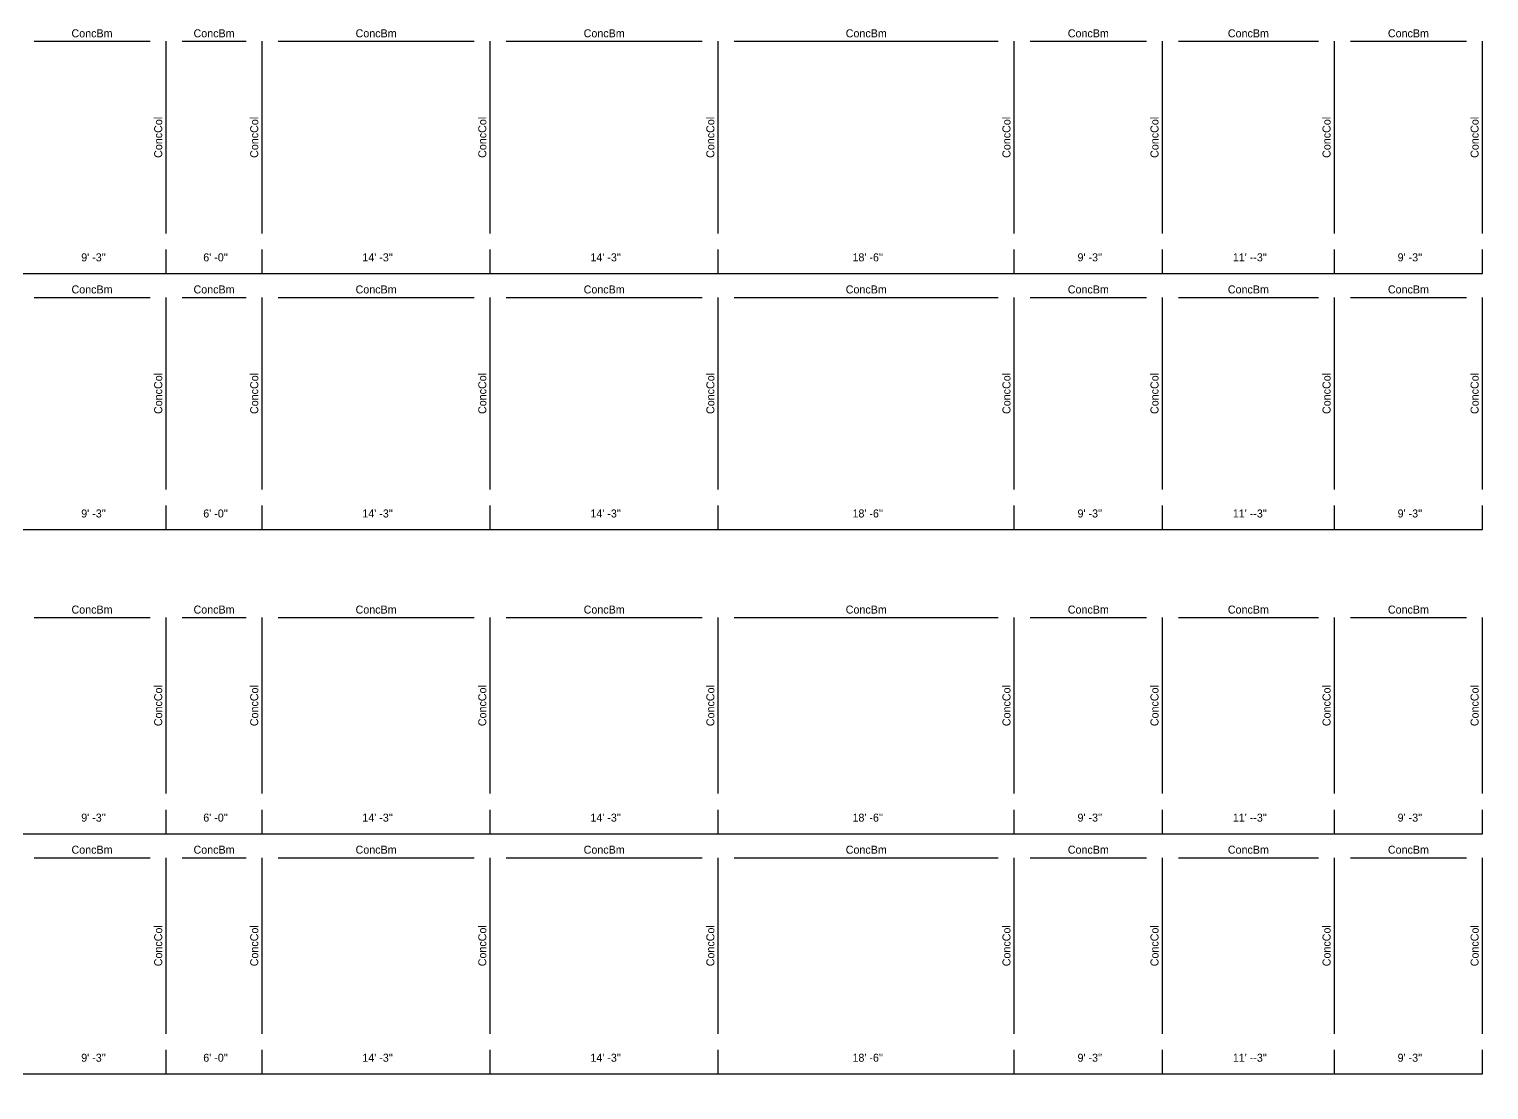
# Model space of a CAD drawing. Extents: x -38 to 2998, y -195 to 11529.
# Drawn here: x 995 to 2090, y 6126 to 6921 of the extents above; entities that cross this region are included whole.
import ezdxf
from ezdxf.enums import TextEntityAlignment as Align

# ---------------------------------------------------------------- set-up
doc = ezdxf.new("R2010")
doc.units = 0
doc.header["$MEASUREMENT"] = 0
doc.layers.get('0').update_dxf_attribs({"linetype": 'CONTINUOUS'})
for name, color, linetype in [('CENTERLINES', 7, 'CONTINUOUS'), ('DIMENSIONS', 4, 'CONTINUOUS'), ('TEXT', 5, 'CONTINUOUS')]:
    doc.layers.add(name, color=color, linetype=linetype)
doc.dimstyles.get("Standard").update_dxf_attribs({"dimtxt": 0.18, "dimasz": 0.18, "dimexe": 0.18, "dimexo": 0.0625, "dimgap": 0.09, "dimtad": 0, "dimtih": 1, "dimtoh": 1, "dimdec": 4, "dimzin": 0, "dimtxsty": 'STANDARD', "dimcen": 0.09, "dimazin": 3, "dimtfac": 1, "dimtdec": 4, "dimtofl": 0, "dimtmove": 0, "dimatfit": 3, "dimtolj": 1, "dimtzin": 0})

# ---------------------------------------------------------------- blocks, each defined once
blk = doc.blocks.new('*D1343')
at = {"color": 1, "linetype": 'BYBLOCK'}
for points in [[(991.8, 6550.8), (990.7, 6549.7), (983.3, 6542.3), (982.2, 6541.2)], [(1102.8, 6550.8), (1101.7, 6549.7), (1094.3, 6542.3), (1093.2, 6541.2)]]:
    blk.add_solid(points, dxfattribs=at)
at = {"layer": 'DIMENSIONS', "color": 9, "linetype": 'BYBLOCK'}
for p, q in [((987, 6546), (987, 6564)), ((1098, 6546), (1098, 6564))]:
    blk.add_line(p, q, dxfattribs=at)
at = {"layer": 'DIMENSIONS', "color": 0, "linetype": 'BYBLOCK'}
blk.add_line((987, 6546), (1098, 6546), dxfattribs=at)
at = {"layer": 'DIMENSIONS', "color": 0, "linetype": 'BYBLOCK', "insert": (1042.5, 6558), "char_height": 6, "attachment_point": 5}
blk.add_mtext("\\A1; 9' -3''", dxfattribs=at)
blk = doc.blocks.new('*D1344')
at = {"color": 1, "linetype": 'BYBLOCK'}
for points in [[(1102.8, 6550.8), (1101.7, 6549.7), (1094.3, 6542.3), (1093.2, 6541.2)], [(1174.8, 6550.8), (1173.7, 6549.7), (1166.3, 6542.3), (1165.2, 6541.2)]]:
    blk.add_solid(points, dxfattribs=at)
at = {"layer": 'DIMENSIONS', "color": 9, "linetype": 'BYBLOCK'}
for p, q in [((1098, 6546), (1098, 6564)), ((1170, 6546), (1170, 6564))]:
    blk.add_line(p, q, dxfattribs=at)
at = {"layer": 'DIMENSIONS', "color": 0, "linetype": 'BYBLOCK'}
blk.add_line((1098, 6546), (1170, 6546), dxfattribs=at)
at = {"layer": 'DIMENSIONS', "color": 0, "linetype": 'BYBLOCK', "insert": (1134, 6558), "char_height": 6, "attachment_point": 5}
blk.add_mtext("\\A1; 6' -0''", dxfattribs=at)
blk = doc.blocks.new('*D1345')
at = {"color": 1, "linetype": 'BYBLOCK'}
for points in [[(1174.8, 6550.8), (1173.7, 6549.7), (1166.3, 6542.3), (1165.2, 6541.2)], [(1345.8, 6550.8), (1344.7, 6549.7), (1337.3, 6542.3), (1336.2, 6541.2)]]:
    blk.add_solid(points, dxfattribs=at)
at = {"layer": 'DIMENSIONS', "color": 9, "linetype": 'BYBLOCK'}
for p, q in [((1170, 6546), (1170, 6564)), ((1341, 6546), (1341, 6564))]:
    blk.add_line(p, q, dxfattribs=at)
at = {"layer": 'DIMENSIONS', "color": 0, "linetype": 'BYBLOCK'}
blk.add_line((1170, 6546), (1341, 6546), dxfattribs=at)
at = {"layer": 'DIMENSIONS', "color": 0, "linetype": 'BYBLOCK', "insert": (1255.5, 6558), "char_height": 6, "attachment_point": 5}
blk.add_mtext("\\A1; 14' -3''", dxfattribs=at)
blk = doc.blocks.new('*D1346')
at = {"color": 1, "linetype": 'BYBLOCK'}
for points in [[(1345.8, 6550.8), (1344.7, 6549.7), (1337.3, 6542.3), (1336.2, 6541.2)], [(1516.8, 6550.8), (1515.7, 6549.7), (1508.3, 6542.3), (1507.2, 6541.2)]]:
    blk.add_solid(points, dxfattribs=at)
at = {"layer": 'DIMENSIONS', "color": 9, "linetype": 'BYBLOCK'}
for p, q in [((1341, 6546), (1341, 6564)), ((1512, 6546), (1512, 6564))]:
    blk.add_line(p, q, dxfattribs=at)
at = {"layer": 'DIMENSIONS', "color": 0, "linetype": 'BYBLOCK'}
blk.add_line((1341, 6546), (1512, 6546), dxfattribs=at)
at = {"layer": 'DIMENSIONS', "color": 0, "linetype": 'BYBLOCK', "insert": (1426.5, 6558), "char_height": 6, "attachment_point": 5}
blk.add_mtext("\\A1; 14' -3''", dxfattribs=at)
blk = doc.blocks.new('*D1347')
at = {"color": 1, "linetype": 'BYBLOCK'}
for points in [[(1516.8, 6550.8), (1515.7, 6549.7), (1508.3, 6542.3), (1507.2, 6541.2)], [(1738.8, 6550.8), (1737.7, 6549.7), (1730.3, 6542.3), (1729.2, 6541.2)]]:
    blk.add_solid(points, dxfattribs=at)
at = {"layer": 'DIMENSIONS', "color": 9, "linetype": 'BYBLOCK'}
for p, q in [((1512, 6546), (1512, 6564)), ((1734, 6546), (1734, 6564))]:
    blk.add_line(p, q, dxfattribs=at)
at = {"layer": 'DIMENSIONS', "color": 0, "linetype": 'BYBLOCK'}
blk.add_line((1512, 6546), (1734, 6546), dxfattribs=at)
at = {"layer": 'DIMENSIONS', "color": 0, "linetype": 'BYBLOCK', "insert": (1623, 6558), "char_height": 6, "attachment_point": 5}
blk.add_mtext("\\A1; 18' -6''", dxfattribs=at)
blk = doc.blocks.new('*D1348')
at = {"color": 1, "linetype": 'BYBLOCK'}
for points in [[(1738.8, 6550.8), (1737.7, 6549.7), (1730.3, 6542.3), (1729.2, 6541.2)], [(1849.8, 6550.8), (1848.7, 6549.7), (1841.3, 6542.3), (1840.2, 6541.2)]]:
    blk.add_solid(points, dxfattribs=at)
at = {"layer": 'DIMENSIONS', "color": 9, "linetype": 'BYBLOCK'}
for p, q in [((1734, 6546), (1734, 6564)), ((1845, 6546), (1845, 6564))]:
    blk.add_line(p, q, dxfattribs=at)
at = {"layer": 'DIMENSIONS', "color": 0, "linetype": 'BYBLOCK'}
blk.add_line((1734, 6546), (1845, 6546), dxfattribs=at)
at = {"layer": 'DIMENSIONS', "color": 0, "linetype": 'BYBLOCK', "insert": (1789.5, 6558), "char_height": 6, "attachment_point": 5}
blk.add_mtext("\\A1; 9' -3''", dxfattribs=at)
blk = doc.blocks.new('*D1349')
at = {"color": 1, "linetype": 'BYBLOCK'}
for points in [[(1849.8, 6550.8), (1848.7, 6549.7), (1841.3, 6542.3), (1840.2, 6541.2)], [(1978.8, 6550.8), (1977.7, 6549.7), (1970.3, 6542.3), (1969.2, 6541.2)]]:
    blk.add_solid(points, dxfattribs=at)
at = {"layer": 'DIMENSIONS', "color": 9, "linetype": 'BYBLOCK'}
for p, q in [((1845, 6546), (1845, 6564)), ((1974, 6546), (1974, 6564))]:
    blk.add_line(p, q, dxfattribs=at)
at = {"layer": 'DIMENSIONS', "color": 0, "linetype": 'BYBLOCK'}
blk.add_line((1845, 6546), (1974, 6546), dxfattribs=at)
at = {"layer": 'DIMENSIONS', "color": 0, "linetype": 'BYBLOCK', "insert": (1909.5, 6558), "char_height": 6, "attachment_point": 5}
blk.add_mtext("\\A1; 11' --3''", dxfattribs=at)
blk = doc.blocks.new('*D1350')
at = {"color": 1, "linetype": 'BYBLOCK'}
for points in [[(1978.8, 6550.8), (1977.7, 6549.7), (1970.3, 6542.3), (1969.2, 6541.2)], [(2089.8, 6550.8), (2088.7, 6549.7), (2081.3, 6542.3), (2080.2, 6541.2)]]:
    blk.add_solid(points, dxfattribs=at)
at = {"layer": 'DIMENSIONS', "color": 9, "linetype": 'BYBLOCK'}
for p, q in [((1974, 6546), (1974, 6564)), ((2085, 6546), (2085, 6564))]:
    blk.add_line(p, q, dxfattribs=at)
at = {"layer": 'DIMENSIONS', "color": 0, "linetype": 'BYBLOCK'}
blk.add_line((1974, 6546), (2085, 6546), dxfattribs=at)
at = {"layer": 'DIMENSIONS', "color": 0, "linetype": 'BYBLOCK', "insert": (2029.5, 6558), "char_height": 6, "attachment_point": 5}
blk.add_mtext("\\A1; 9' -3''", dxfattribs=at)
blk = doc.blocks.new('*D1359')
at = {"color": 1, "linetype": 'BYBLOCK'}
for points in [[(991.8, 6742.8), (990.7, 6741.7), (983.3, 6734.3), (982.2, 6733.2)], [(1102.8, 6742.8), (1101.7, 6741.7), (1094.3, 6734.3), (1093.2, 6733.2)]]:
    blk.add_solid(points, dxfattribs=at)
at = {"layer": 'DIMENSIONS', "color": 9, "linetype": 'BYBLOCK'}
for p, q in [((987, 6738), (987, 6756)), ((1098, 6738), (1098, 6756))]:
    blk.add_line(p, q, dxfattribs=at)
at = {"layer": 'DIMENSIONS', "color": 0, "linetype": 'BYBLOCK'}
blk.add_line((987, 6738), (1098, 6738), dxfattribs=at)
at = {"layer": 'DIMENSIONS', "color": 0, "linetype": 'BYBLOCK', "insert": (1042.5, 6750), "char_height": 6, "attachment_point": 5}
blk.add_mtext("\\A1; 9' -3''", dxfattribs=at)
blk = doc.blocks.new('*D1360')
at = {"color": 1, "linetype": 'BYBLOCK'}
for points in [[(1102.8, 6742.8), (1101.7, 6741.7), (1094.3, 6734.3), (1093.2, 6733.2)], [(1174.8, 6742.8), (1173.7, 6741.7), (1166.3, 6734.3), (1165.2, 6733.2)]]:
    blk.add_solid(points, dxfattribs=at)
at = {"layer": 'DIMENSIONS', "color": 9, "linetype": 'BYBLOCK'}
for p, q in [((1098, 6738), (1098, 6756)), ((1170, 6738), (1170, 6756))]:
    blk.add_line(p, q, dxfattribs=at)
at = {"layer": 'DIMENSIONS', "color": 0, "linetype": 'BYBLOCK'}
blk.add_line((1098, 6738), (1170, 6738), dxfattribs=at)
at = {"layer": 'DIMENSIONS', "color": 0, "linetype": 'BYBLOCK', "insert": (1134, 6750), "char_height": 6, "attachment_point": 5}
blk.add_mtext("\\A1; 6' -0''", dxfattribs=at)
blk = doc.blocks.new('*D1361')
at = {"color": 1, "linetype": 'BYBLOCK'}
for points in [[(1174.8, 6742.8), (1173.7, 6741.7), (1166.3, 6734.3), (1165.2, 6733.2)], [(1345.8, 6742.8), (1344.7, 6741.7), (1337.3, 6734.3), (1336.2, 6733.2)]]:
    blk.add_solid(points, dxfattribs=at)
at = {"layer": 'DIMENSIONS', "color": 9, "linetype": 'BYBLOCK'}
for p, q in [((1170, 6738), (1170, 6756)), ((1341, 6738), (1341, 6756))]:
    blk.add_line(p, q, dxfattribs=at)
at = {"layer": 'DIMENSIONS', "color": 0, "linetype": 'BYBLOCK'}
blk.add_line((1170, 6738), (1341, 6738), dxfattribs=at)
at = {"layer": 'DIMENSIONS', "color": 0, "linetype": 'BYBLOCK', "insert": (1255.5, 6750), "char_height": 6, "attachment_point": 5}
blk.add_mtext("\\A1; 14' -3''", dxfattribs=at)
blk = doc.blocks.new('*D1362')
at = {"color": 1, "linetype": 'BYBLOCK'}
for points in [[(1345.8, 6742.8), (1344.7, 6741.7), (1337.3, 6734.3), (1336.2, 6733.2)], [(1516.8, 6742.8), (1515.7, 6741.7), (1508.3, 6734.3), (1507.2, 6733.2)]]:
    blk.add_solid(points, dxfattribs=at)
at = {"layer": 'DIMENSIONS', "color": 9, "linetype": 'BYBLOCK'}
for p, q in [((1341, 6738), (1341, 6756)), ((1512, 6738), (1512, 6756))]:
    blk.add_line(p, q, dxfattribs=at)
at = {"layer": 'DIMENSIONS', "color": 0, "linetype": 'BYBLOCK'}
blk.add_line((1341, 6738), (1512, 6738), dxfattribs=at)
at = {"layer": 'DIMENSIONS', "color": 0, "linetype": 'BYBLOCK', "insert": (1426.5, 6750), "char_height": 6, "attachment_point": 5}
blk.add_mtext("\\A1; 14' -3''", dxfattribs=at)
blk = doc.blocks.new('*D1363')
at = {"color": 1, "linetype": 'BYBLOCK'}
for points in [[(1516.8, 6742.8), (1515.7, 6741.7), (1508.3, 6734.3), (1507.2, 6733.2)], [(1738.8, 6742.8), (1737.7, 6741.7), (1730.3, 6734.3), (1729.2, 6733.2)]]:
    blk.add_solid(points, dxfattribs=at)
at = {"layer": 'DIMENSIONS', "color": 9, "linetype": 'BYBLOCK'}
for p, q in [((1512, 6738), (1512, 6756)), ((1734, 6738), (1734, 6756))]:
    blk.add_line(p, q, dxfattribs=at)
at = {"layer": 'DIMENSIONS', "color": 0, "linetype": 'BYBLOCK'}
blk.add_line((1512, 6738), (1734, 6738), dxfattribs=at)
at = {"layer": 'DIMENSIONS', "color": 0, "linetype": 'BYBLOCK', "insert": (1623, 6750), "char_height": 6, "attachment_point": 5}
blk.add_mtext("\\A1; 18' -6''", dxfattribs=at)
blk = doc.blocks.new('*D1364')
at = {"color": 1, "linetype": 'BYBLOCK'}
for points in [[(1738.8, 6742.8), (1737.7, 6741.7), (1730.3, 6734.3), (1729.2, 6733.2)], [(1849.8, 6742.8), (1848.7, 6741.7), (1841.3, 6734.3), (1840.2, 6733.2)]]:
    blk.add_solid(points, dxfattribs=at)
at = {"layer": 'DIMENSIONS', "color": 9, "linetype": 'BYBLOCK'}
for p, q in [((1734, 6738), (1734, 6756)), ((1845, 6738), (1845, 6756))]:
    blk.add_line(p, q, dxfattribs=at)
at = {"layer": 'DIMENSIONS', "color": 0, "linetype": 'BYBLOCK'}
blk.add_line((1734, 6738), (1845, 6738), dxfattribs=at)
at = {"layer": 'DIMENSIONS', "color": 0, "linetype": 'BYBLOCK', "insert": (1789.5, 6750), "char_height": 6, "attachment_point": 5}
blk.add_mtext("\\A1; 9' -3''", dxfattribs=at)
blk = doc.blocks.new('*D1365')
at = {"color": 1, "linetype": 'BYBLOCK'}
for points in [[(1849.8, 6742.8), (1848.7, 6741.7), (1841.3, 6734.3), (1840.2, 6733.2)], [(1978.8, 6742.8), (1977.7, 6741.7), (1970.3, 6734.3), (1969.2, 6733.2)]]:
    blk.add_solid(points, dxfattribs=at)
at = {"layer": 'DIMENSIONS', "color": 9, "linetype": 'BYBLOCK'}
for p, q in [((1845, 6738), (1845, 6756)), ((1974, 6738), (1974, 6756))]:
    blk.add_line(p, q, dxfattribs=at)
at = {"layer": 'DIMENSIONS', "color": 0, "linetype": 'BYBLOCK'}
blk.add_line((1845, 6738), (1974, 6738), dxfattribs=at)
at = {"layer": 'DIMENSIONS', "color": 0, "linetype": 'BYBLOCK', "insert": (1909.5, 6750), "char_height": 6, "attachment_point": 5}
blk.add_mtext("\\A1; 11' --3''", dxfattribs=at)
blk = doc.blocks.new('*D1366')
at = {"color": 1, "linetype": 'BYBLOCK'}
for points in [[(1978.8, 6742.8), (1977.7, 6741.7), (1970.3, 6734.3), (1969.2, 6733.2)], [(2089.8, 6742.8), (2088.7, 6741.7), (2081.3, 6734.3), (2080.2, 6733.2)]]:
    blk.add_solid(points, dxfattribs=at)
at = {"layer": 'DIMENSIONS', "color": 9, "linetype": 'BYBLOCK'}
for p, q in [((1974, 6738), (1974, 6756)), ((2085, 6738), (2085, 6756))]:
    blk.add_line(p, q, dxfattribs=at)
at = {"layer": 'DIMENSIONS', "color": 0, "linetype": 'BYBLOCK'}
blk.add_line((1974, 6738), (2085, 6738), dxfattribs=at)
at = {"layer": 'DIMENSIONS', "color": 0, "linetype": 'BYBLOCK', "insert": (2029.5, 6750), "char_height": 6, "attachment_point": 5}
blk.add_mtext("\\A1; 9' -3''", dxfattribs=at)
blk = doc.blocks.new('*D1813')
at = {"color": 1, "linetype": 'BYBLOCK'}
for points in [[(991.8, 6142.8), (990.7, 6141.7), (983.3, 6134.3), (982.2, 6133.2)], [(1102.8, 6142.8), (1101.7, 6141.7), (1094.3, 6134.3), (1093.2, 6133.2)]]:
    blk.add_solid(points, dxfattribs=at)
at = {"layer": 'DIMENSIONS', "color": 9, "linetype": 'BYBLOCK'}
for p, q in [((987, 6138), (987, 6156)), ((1098, 6138), (1098, 6156))]:
    blk.add_line(p, q, dxfattribs=at)
at = {"layer": 'DIMENSIONS', "color": 0, "linetype": 'BYBLOCK'}
blk.add_line((987, 6138), (1098, 6138), dxfattribs=at)
at = {"layer": 'DIMENSIONS', "color": 0, "linetype": 'BYBLOCK', "insert": (1042.5, 6150), "char_height": 6, "attachment_point": 5}
blk.add_mtext("\\A1; 9' -3''", dxfattribs=at)
blk = doc.blocks.new('*D1814')
at = {"color": 1, "linetype": 'BYBLOCK'}
for points in [[(1102.8, 6142.8), (1101.7, 6141.7), (1094.3, 6134.3), (1093.2, 6133.2)], [(1174.8, 6142.8), (1173.7, 6141.7), (1166.3, 6134.3), (1165.2, 6133.2)]]:
    blk.add_solid(points, dxfattribs=at)
at = {"layer": 'DIMENSIONS', "color": 9, "linetype": 'BYBLOCK'}
for p, q in [((1098, 6138), (1098, 6156)), ((1170, 6138), (1170, 6156))]:
    blk.add_line(p, q, dxfattribs=at)
at = {"layer": 'DIMENSIONS', "color": 0, "linetype": 'BYBLOCK'}
blk.add_line((1098, 6138), (1170, 6138), dxfattribs=at)
at = {"layer": 'DIMENSIONS', "color": 0, "linetype": 'BYBLOCK', "insert": (1134, 6150), "char_height": 6, "attachment_point": 5}
blk.add_mtext("\\A1; 6' -0''", dxfattribs=at)
blk = doc.blocks.new('*D1815')
at = {"color": 1, "linetype": 'BYBLOCK'}
for points in [[(1174.8, 6142.8), (1173.7, 6141.7), (1166.3, 6134.3), (1165.2, 6133.2)], [(1345.8, 6142.8), (1344.7, 6141.7), (1337.3, 6134.3), (1336.2, 6133.2)]]:
    blk.add_solid(points, dxfattribs=at)
at = {"layer": 'DIMENSIONS', "color": 9, "linetype": 'BYBLOCK'}
for p, q in [((1170, 6138), (1170, 6156)), ((1341, 6138), (1341, 6156))]:
    blk.add_line(p, q, dxfattribs=at)
at = {"layer": 'DIMENSIONS', "color": 0, "linetype": 'BYBLOCK'}
blk.add_line((1170, 6138), (1341, 6138), dxfattribs=at)
at = {"layer": 'DIMENSIONS', "color": 0, "linetype": 'BYBLOCK', "insert": (1255.5, 6150), "char_height": 6, "attachment_point": 5}
blk.add_mtext("\\A1; 14' -3''", dxfattribs=at)
blk = doc.blocks.new('*D1816')
at = {"color": 1, "linetype": 'BYBLOCK'}
for points in [[(1345.8, 6142.8), (1344.7, 6141.7), (1337.3, 6134.3), (1336.2, 6133.2)], [(1516.8, 6142.8), (1515.7, 6141.7), (1508.3, 6134.3), (1507.2, 6133.2)]]:
    blk.add_solid(points, dxfattribs=at)
at = {"layer": 'DIMENSIONS', "color": 9, "linetype": 'BYBLOCK'}
for p, q in [((1341, 6138), (1341, 6156)), ((1512, 6138), (1512, 6156))]:
    blk.add_line(p, q, dxfattribs=at)
at = {"layer": 'DIMENSIONS', "color": 0, "linetype": 'BYBLOCK'}
blk.add_line((1341, 6138), (1512, 6138), dxfattribs=at)
at = {"layer": 'DIMENSIONS', "color": 0, "linetype": 'BYBLOCK', "insert": (1426.5, 6150), "char_height": 6, "attachment_point": 5}
blk.add_mtext("\\A1; 14' -3''", dxfattribs=at)
blk = doc.blocks.new('*D1817')
at = {"color": 1, "linetype": 'BYBLOCK'}
for points in [[(1516.8, 6142.8), (1515.7, 6141.7), (1508.3, 6134.3), (1507.2, 6133.2)], [(1738.8, 6142.8), (1737.7, 6141.7), (1730.3, 6134.3), (1729.2, 6133.2)]]:
    blk.add_solid(points, dxfattribs=at)
at = {"layer": 'DIMENSIONS', "color": 9, "linetype": 'BYBLOCK'}
for p, q in [((1512, 6138), (1512, 6156)), ((1734, 6138), (1734, 6156))]:
    blk.add_line(p, q, dxfattribs=at)
at = {"layer": 'DIMENSIONS', "color": 0, "linetype": 'BYBLOCK'}
blk.add_line((1512, 6138), (1734, 6138), dxfattribs=at)
at = {"layer": 'DIMENSIONS', "color": 0, "linetype": 'BYBLOCK', "insert": (1623, 6150), "char_height": 6, "attachment_point": 5}
blk.add_mtext("\\A1; 18' -6''", dxfattribs=at)
blk = doc.blocks.new('*D1818')
at = {"color": 1, "linetype": 'BYBLOCK'}
for points in [[(1738.8, 6142.8), (1737.7, 6141.7), (1730.3, 6134.3), (1729.2, 6133.2)], [(1849.8, 6142.8), (1848.7, 6141.7), (1841.3, 6134.3), (1840.2, 6133.2)]]:
    blk.add_solid(points, dxfattribs=at)
at = {"layer": 'DIMENSIONS', "color": 9, "linetype": 'BYBLOCK'}
for p, q in [((1734, 6138), (1734, 6156)), ((1845, 6138), (1845, 6156))]:
    blk.add_line(p, q, dxfattribs=at)
at = {"layer": 'DIMENSIONS', "color": 0, "linetype": 'BYBLOCK'}
blk.add_line((1734, 6138), (1845, 6138), dxfattribs=at)
at = {"layer": 'DIMENSIONS', "color": 0, "linetype": 'BYBLOCK', "insert": (1789.5, 6150), "char_height": 6, "attachment_point": 5}
blk.add_mtext("\\A1; 9' -3''", dxfattribs=at)
blk = doc.blocks.new('*D1819')
at = {"color": 1, "linetype": 'BYBLOCK'}
for points in [[(1849.8, 6142.8), (1848.7, 6141.7), (1841.3, 6134.3), (1840.2, 6133.2)], [(1978.8, 6142.8), (1977.7, 6141.7), (1970.3, 6134.3), (1969.2, 6133.2)]]:
    blk.add_solid(points, dxfattribs=at)
at = {"layer": 'DIMENSIONS', "color": 9, "linetype": 'BYBLOCK'}
for p, q in [((1845, 6138), (1845, 6156)), ((1974, 6138), (1974, 6156))]:
    blk.add_line(p, q, dxfattribs=at)
at = {"layer": 'DIMENSIONS', "color": 0, "linetype": 'BYBLOCK'}
blk.add_line((1845, 6138), (1974, 6138), dxfattribs=at)
at = {"layer": 'DIMENSIONS', "color": 0, "linetype": 'BYBLOCK', "insert": (1909.5, 6150), "char_height": 6, "attachment_point": 5}
blk.add_mtext("\\A1; 11' --3''", dxfattribs=at)
blk = doc.blocks.new('*D1820')
at = {"color": 1, "linetype": 'BYBLOCK'}
for points in [[(1978.8, 6142.8), (1977.7, 6141.7), (1970.3, 6134.3), (1969.2, 6133.2)], [(2089.8, 6142.8), (2088.7, 6141.7), (2081.3, 6134.3), (2080.2, 6133.2)]]:
    blk.add_solid(points, dxfattribs=at)
at = {"layer": 'DIMENSIONS', "color": 9, "linetype": 'BYBLOCK'}
for p, q in [((1974, 6138), (1974, 6156)), ((2085, 6138), (2085, 6156))]:
    blk.add_line(p, q, dxfattribs=at)
at = {"layer": 'DIMENSIONS', "color": 0, "linetype": 'BYBLOCK'}
blk.add_line((1974, 6138), (2085, 6138), dxfattribs=at)
at = {"layer": 'DIMENSIONS', "color": 0, "linetype": 'BYBLOCK', "insert": (2029.5, 6150), "char_height": 6, "attachment_point": 5}
blk.add_mtext("\\A1; 9' -3''", dxfattribs=at)
blk = doc.blocks.new('*D1829')
at = {"color": 1, "linetype": 'BYBLOCK'}
for points in [[(991.8, 6322.8), (990.7, 6321.7), (983.3, 6314.3), (982.2, 6313.2)], [(1102.8, 6322.8), (1101.7, 6321.7), (1094.3, 6314.3), (1093.2, 6313.2)]]:
    blk.add_solid(points, dxfattribs=at)
at = {"layer": 'DIMENSIONS', "color": 9, "linetype": 'BYBLOCK'}
for p, q in [((987, 6318), (987, 6336)), ((1098, 6318), (1098, 6336))]:
    blk.add_line(p, q, dxfattribs=at)
at = {"layer": 'DIMENSIONS', "color": 0, "linetype": 'BYBLOCK'}
blk.add_line((987, 6318), (1098, 6318), dxfattribs=at)
at = {"layer": 'DIMENSIONS', "color": 0, "linetype": 'BYBLOCK', "insert": (1042.5, 6330), "char_height": 6, "attachment_point": 5}
blk.add_mtext("\\A1; 9' -3''", dxfattribs=at)
blk = doc.blocks.new('*D1830')
at = {"color": 1, "linetype": 'BYBLOCK'}
for points in [[(1102.8, 6322.8), (1101.7, 6321.7), (1094.3, 6314.3), (1093.2, 6313.2)], [(1174.8, 6322.8), (1173.7, 6321.7), (1166.3, 6314.3), (1165.2, 6313.2)]]:
    blk.add_solid(points, dxfattribs=at)
at = {"layer": 'DIMENSIONS', "color": 9, "linetype": 'BYBLOCK'}
for p, q in [((1098, 6318), (1098, 6336)), ((1170, 6318), (1170, 6336))]:
    blk.add_line(p, q, dxfattribs=at)
at = {"layer": 'DIMENSIONS', "color": 0, "linetype": 'BYBLOCK'}
blk.add_line((1098, 6318), (1170, 6318), dxfattribs=at)
at = {"layer": 'DIMENSIONS', "color": 0, "linetype": 'BYBLOCK', "insert": (1134, 6330), "char_height": 6, "attachment_point": 5}
blk.add_mtext("\\A1; 6' -0''", dxfattribs=at)
blk = doc.blocks.new('*D1831')
at = {"color": 1, "linetype": 'BYBLOCK'}
for points in [[(1174.8, 6322.8), (1173.7, 6321.7), (1166.3, 6314.3), (1165.2, 6313.2)], [(1345.8, 6322.8), (1344.7, 6321.7), (1337.3, 6314.3), (1336.2, 6313.2)]]:
    blk.add_solid(points, dxfattribs=at)
at = {"layer": 'DIMENSIONS', "color": 9, "linetype": 'BYBLOCK'}
for p, q in [((1170, 6318), (1170, 6336)), ((1341, 6318), (1341, 6336))]:
    blk.add_line(p, q, dxfattribs=at)
at = {"layer": 'DIMENSIONS', "color": 0, "linetype": 'BYBLOCK'}
blk.add_line((1170, 6318), (1341, 6318), dxfattribs=at)
at = {"layer": 'DIMENSIONS', "color": 0, "linetype": 'BYBLOCK', "insert": (1255.5, 6330), "char_height": 6, "attachment_point": 5}
blk.add_mtext("\\A1; 14' -3''", dxfattribs=at)
blk = doc.blocks.new('*D1832')
at = {"color": 1, "linetype": 'BYBLOCK'}
for points in [[(1345.8, 6322.8), (1344.7, 6321.7), (1337.3, 6314.3), (1336.2, 6313.2)], [(1516.8, 6322.8), (1515.7, 6321.7), (1508.3, 6314.3), (1507.2, 6313.2)]]:
    blk.add_solid(points, dxfattribs=at)
at = {"layer": 'DIMENSIONS', "color": 9, "linetype": 'BYBLOCK'}
for p, q in [((1341, 6318), (1341, 6336)), ((1512, 6318), (1512, 6336))]:
    blk.add_line(p, q, dxfattribs=at)
at = {"layer": 'DIMENSIONS', "color": 0, "linetype": 'BYBLOCK'}
blk.add_line((1341, 6318), (1512, 6318), dxfattribs=at)
at = {"layer": 'DIMENSIONS', "color": 0, "linetype": 'BYBLOCK', "insert": (1426.5, 6330), "char_height": 6, "attachment_point": 5}
blk.add_mtext("\\A1; 14' -3''", dxfattribs=at)
blk = doc.blocks.new('*D1833')
at = {"color": 1, "linetype": 'BYBLOCK'}
for points in [[(1516.8, 6322.8), (1515.7, 6321.7), (1508.3, 6314.3), (1507.2, 6313.2)], [(1738.8, 6322.8), (1737.7, 6321.7), (1730.3, 6314.3), (1729.2, 6313.2)]]:
    blk.add_solid(points, dxfattribs=at)
at = {"layer": 'DIMENSIONS', "color": 9, "linetype": 'BYBLOCK'}
for p, q in [((1512, 6318), (1512, 6336)), ((1734, 6318), (1734, 6336))]:
    blk.add_line(p, q, dxfattribs=at)
at = {"layer": 'DIMENSIONS', "color": 0, "linetype": 'BYBLOCK'}
blk.add_line((1512, 6318), (1734, 6318), dxfattribs=at)
at = {"layer": 'DIMENSIONS', "color": 0, "linetype": 'BYBLOCK', "insert": (1623, 6330), "char_height": 6, "attachment_point": 5}
blk.add_mtext("\\A1; 18' -6''", dxfattribs=at)
blk = doc.blocks.new('*D1834')
at = {"color": 1, "linetype": 'BYBLOCK'}
for points in [[(1738.8, 6322.8), (1737.7, 6321.7), (1730.3, 6314.3), (1729.2, 6313.2)], [(1849.8, 6322.8), (1848.7, 6321.7), (1841.3, 6314.3), (1840.2, 6313.2)]]:
    blk.add_solid(points, dxfattribs=at)
at = {"layer": 'DIMENSIONS', "color": 9, "linetype": 'BYBLOCK'}
for p, q in [((1734, 6318), (1734, 6336)), ((1845, 6318), (1845, 6336))]:
    blk.add_line(p, q, dxfattribs=at)
at = {"layer": 'DIMENSIONS', "color": 0, "linetype": 'BYBLOCK'}
blk.add_line((1734, 6318), (1845, 6318), dxfattribs=at)
at = {"layer": 'DIMENSIONS', "color": 0, "linetype": 'BYBLOCK', "insert": (1789.5, 6330), "char_height": 6, "attachment_point": 5}
blk.add_mtext("\\A1; 9' -3''", dxfattribs=at)
blk = doc.blocks.new('*D1835')
at = {"color": 1, "linetype": 'BYBLOCK'}
for points in [[(1849.8, 6322.8), (1848.7, 6321.7), (1841.3, 6314.3), (1840.2, 6313.2)], [(1978.8, 6322.8), (1977.7, 6321.7), (1970.3, 6314.3), (1969.2, 6313.2)]]:
    blk.add_solid(points, dxfattribs=at)
at = {"layer": 'DIMENSIONS', "color": 9, "linetype": 'BYBLOCK'}
for p, q in [((1845, 6318), (1845, 6336)), ((1974, 6318), (1974, 6336))]:
    blk.add_line(p, q, dxfattribs=at)
at = {"layer": 'DIMENSIONS', "color": 0, "linetype": 'BYBLOCK'}
blk.add_line((1845, 6318), (1974, 6318), dxfattribs=at)
at = {"layer": 'DIMENSIONS', "color": 0, "linetype": 'BYBLOCK', "insert": (1909.5, 6330), "char_height": 6, "attachment_point": 5}
blk.add_mtext("\\A1; 11' --3''", dxfattribs=at)
blk = doc.blocks.new('*D1836')
at = {"color": 1, "linetype": 'BYBLOCK'}
for points in [[(1978.8, 6322.8), (1977.7, 6321.7), (1970.3, 6314.3), (1969.2, 6313.2)], [(2089.8, 6322.8), (2088.7, 6321.7), (2081.3, 6314.3), (2080.2, 6313.2)]]:
    blk.add_solid(points, dxfattribs=at)
at = {"layer": 'DIMENSIONS', "color": 9, "linetype": 'BYBLOCK'}
for p, q in [((1974, 6318), (1974, 6336)), ((2085, 6318), (2085, 6336))]:
    blk.add_line(p, q, dxfattribs=at)
at = {"layer": 'DIMENSIONS', "color": 0, "linetype": 'BYBLOCK'}
blk.add_line((1974, 6318), (2085, 6318), dxfattribs=at)
at = {"layer": 'DIMENSIONS', "color": 0, "linetype": 'BYBLOCK', "insert": (2029.5, 6330), "char_height": 6, "attachment_point": 5}
blk.add_mtext("\\A1; 9' -3''", dxfattribs=at)

msp = doc.modelspace()

# ---------------------------------------------------------------- linework, layer by layer
at = {"layer": 'CENTERLINES', "color": 0, "linetype": 'CONTINUOUS'}
for p, q in [((999, 6912), (1086, 6912)), ((1098, 6768), (1098, 6912)), ((1110, 6912), (1158, 6912)), ((1170, 6768), (1170, 6912)), ((1182, 6912), (1329, 6912)), ((1341, 6768), (1341, 6912)), ((1353, 6912), (1500, 6912)), ((1512, 6768), (1512, 6912)), ((1524, 6912), (1722, 6912)), ((1734, 6768), (1734, 6912)), ((1746, 6912), (1833, 6912)), ((1845, 6768), (1845, 6912)), ((1857, 6912), (1962, 6912)), ((1974, 6768), (1974, 6912)), ((1986, 6912), (2073, 6912)), ((2085, 6768), (2085, 6912)), ((999, 6720), (1086, 6720)), ((1098, 6576), (1098, 6720)), ((1110, 6720), (1158, 6720)), ((1170, 6576), (1170, 6720)), ((1182, 6720), (1329, 6720)), ((1341, 6576), (1341, 6720)), ((1353, 6720), (1500, 6720)), ((1512, 6576), (1512, 6720)), ((1524, 6720), (1722, 6720)), ((1734, 6576), (1734, 6720)), ((1746, 6720), (1833, 6720)), ((1845, 6576), (1845, 6720)), ((1857, 6720), (1962, 6720)), ((1974, 6576), (1974, 6720)), ((1986, 6720), (2073, 6720)), ((2085, 6576), (2085, 6720)), ((999, 6480), (1086, 6480)), ((1098, 6348), (1098, 6480)), ((1110, 6480), (1158, 6480)), ((1170, 6348), (1170, 6480)), ((1182, 6480), (1329, 6480)), ((1341, 6348), (1341, 6480)), ((1353, 6480), (1500, 6480)), ((1512, 6348), (1512, 6480)), ((1524, 6480), (1722, 6480)), ((1734, 6348), (1734, 6480)), ((1746, 6480), (1833, 6480)), ((1845, 6348), (1845, 6480)), ((1857, 6480), (1962, 6480)), ((1974, 6348), (1974, 6480)), ((1986, 6480), (2073, 6480)), ((2085, 6348), (2085, 6480)), ((999, 6300), (1086, 6300)), ((1098, 6168), (1098, 6300)), ((1110, 6300), (1158, 6300)), ((1170, 6168), (1170, 6300)), ((1182, 6300), (1329, 6300)), ((1341, 6168), (1341, 6300)), ((1353, 6300), (1500, 6300)), ((1512, 6168), (1512, 6300)), ((1524, 6300), (1722, 6300)), ((1734, 6168), (1734, 6300)), ((1746, 6300), (1833, 6300)), ((1845, 6168), (1845, 6300)), ((1857, 6300), (1962, 6300)), ((1974, 6168), (1974, 6300)), ((1986, 6300), (2073, 6300)), ((2085, 6168), (2085, 6300))]:
    msp.add_line(p, q, dxfattribs=at)

# ---------------------------------------------------------------- texts
at = {"layer": 'TEXT', "color": 0}
for p in [(1042.5, 6918), (1134, 6918), (1255.5, 6918), (1426.5, 6918), (1623, 6918), (1789.5, 6918), (1909.5, 6918), (2029.5, 6918), (1042.5, 6726), (1134, 6726), (1255.5, 6726), (1426.5, 6726), (1623, 6726), (1789.5, 6726), (1909.5, 6726), (2029.5, 6726), (1042.5, 6486), (1134, 6486), (1255.5, 6486), (1426.5, 6486), (1623, 6486), (1789.5, 6486), (1909.5, 6486), (2029.5, 6486), (1042.5, 6306), (1134, 6306), (1255.5, 6306), (1426.5, 6306), (1623, 6306), (1789.5, 6306), (1909.5, 6306), (2029.5, 6306)]:
    msp.add_text('ConcBm', height=6, dxfattribs=at).set_placement(p, align=Align.MIDDLE)
for p in [(1092, 6840), (1164, 6840), (1335, 6840), (1506, 6840), (1728, 6840), (1839, 6840), (1968, 6840), (2079, 6840), (1092, 6648), (1164, 6648), (1335, 6648), (1506, 6648), (1728, 6648), (1839, 6648), (1968, 6648), (2079, 6648), (1092, 6414), (1164, 6414), (1335, 6414), (1506, 6414), (1728, 6414), (1839, 6414), (1968, 6414), (2079, 6414), (1092, 6234), (1164, 6234), (1335, 6234), (1506, 6234), (1728, 6234), (1839, 6234), (1968, 6234), (2079, 6234)]:
    msp.add_text('ConcCol', height=6, rotation=90, dxfattribs=at).set_placement(p, align=Align.MIDDLE)

# ---------------------------------------------------------------- dimensions: what is measured, and where the dimension line sits
at = {"layer": 'DIMENSIONS'}
for base, p1, p2, picture, middle in [((1098, 6738), (987, 6726), (1098, 6726), '*D1359', (1042.5, 6726)), ((1170, 6738), (1098, 6726), (1170, 6726), '*D1360', (1134, 6726)), ((1341, 6738), (1170, 6726), (1341, 6726), '*D1361', (1255.5, 6726)), ((1512, 6738), (1341, 6726), (1512, 6726), '*D1362', (1426.5, 6726)), ((1734, 6738), (1512, 6726), (1734, 6726), '*D1363', (1623, 6726)), ((1845, 6738), (1734, 6726), (1845, 6726), '*D1364', (1789.5, 6726)), ((1974, 6738), (1845, 6726), (1974, 6726), '*D1365', (1909.5, 6726)), ((2085, 6738), (1974, 6726), (2085, 6726), '*D1366', (2029.5, 6726)), ((1098, 6546), (987, 6534), (1098, 6534), '*D1343', (1042.5, 6534)), ((1170, 6546), (1098, 6534), (1170, 6534), '*D1344', (1134, 6534)), ((1341, 6546), (1170, 6534), (1341, 6534), '*D1345', (1255.5, 6534)), ((1512, 6546), (1341, 6534), (1512, 6534), '*D1346', (1426.5, 6534)), ((1734, 6546), (1512, 6534), (1734, 6534), '*D1347', (1623, 6534)), ((1845, 6546), (1734, 6534), (1845, 6534), '*D1348', (1789.5, 6534)), ((1974, 6546), (1845, 6534), (1974, 6534), '*D1349', (1909.5, 6534)), ((2085, 6546), (1974, 6534), (2085, 6534), '*D1350', (2029.5, 6534)), ((1098, 6318), (987, 6306), (1098, 6306), '*D1829', (1042.5, 6306)), ((1170, 6318), (1098, 6306), (1170, 6306), '*D1830', (1134, 6306)), ((1341, 6318), (1170, 6306), (1341, 6306), '*D1831', (1255.5, 6306)), ((1512, 6318), (1341, 6306), (1512, 6306), '*D1832', (1426.5, 6306)), ((1734, 6318), (1512, 6306), (1734, 6306), '*D1833', (1623, 6306)), ((1845, 6318), (1734, 6306), (1845, 6306), '*D1834', (1789.5, 6306)), ((1974, 6318), (1845, 6306), (1974, 6306), '*D1835', (1909.5, 6306)), ((2085, 6318), (1974, 6306), (2085, 6306), '*D1836', (2029.5, 6306)), ((1098, 6138), (987, 6126), (1098, 6126), '*D1813', (1042.5, 6126)), ((1170, 6138), (1098, 6126), (1170, 6126), '*D1814', (1134, 6126)), ((1341, 6138), (1170, 6126), (1341, 6126), '*D1815', (1255.5, 6126)), ((1512, 6138), (1341, 6126), (1512, 6126), '*D1816', (1426.5, 6126)), ((1734, 6138), (1512, 6126), (1734, 6126), '*D1817', (1623, 6126)), ((1845, 6138), (1734, 6126), (1845, 6126), '*D1818', (1789.5, 6126)), ((1974, 6138), (1845, 6126), (1974, 6126), '*D1819', (1909.5, 6126)), ((2085, 6138), (1974, 6126), (2085, 6126), '*D1820', (2029.5, 6126))]:
    dim = msp.add_linear_dim(base=base, p1=p1, p2=p2, dimstyle='STANDARD', dxfattribs=at)
    dim.commit()
    dim.dimension.update_dxf_attribs({"geometry": picture, "text_midpoint": middle})

doc.saveas('drawing.dxf')
